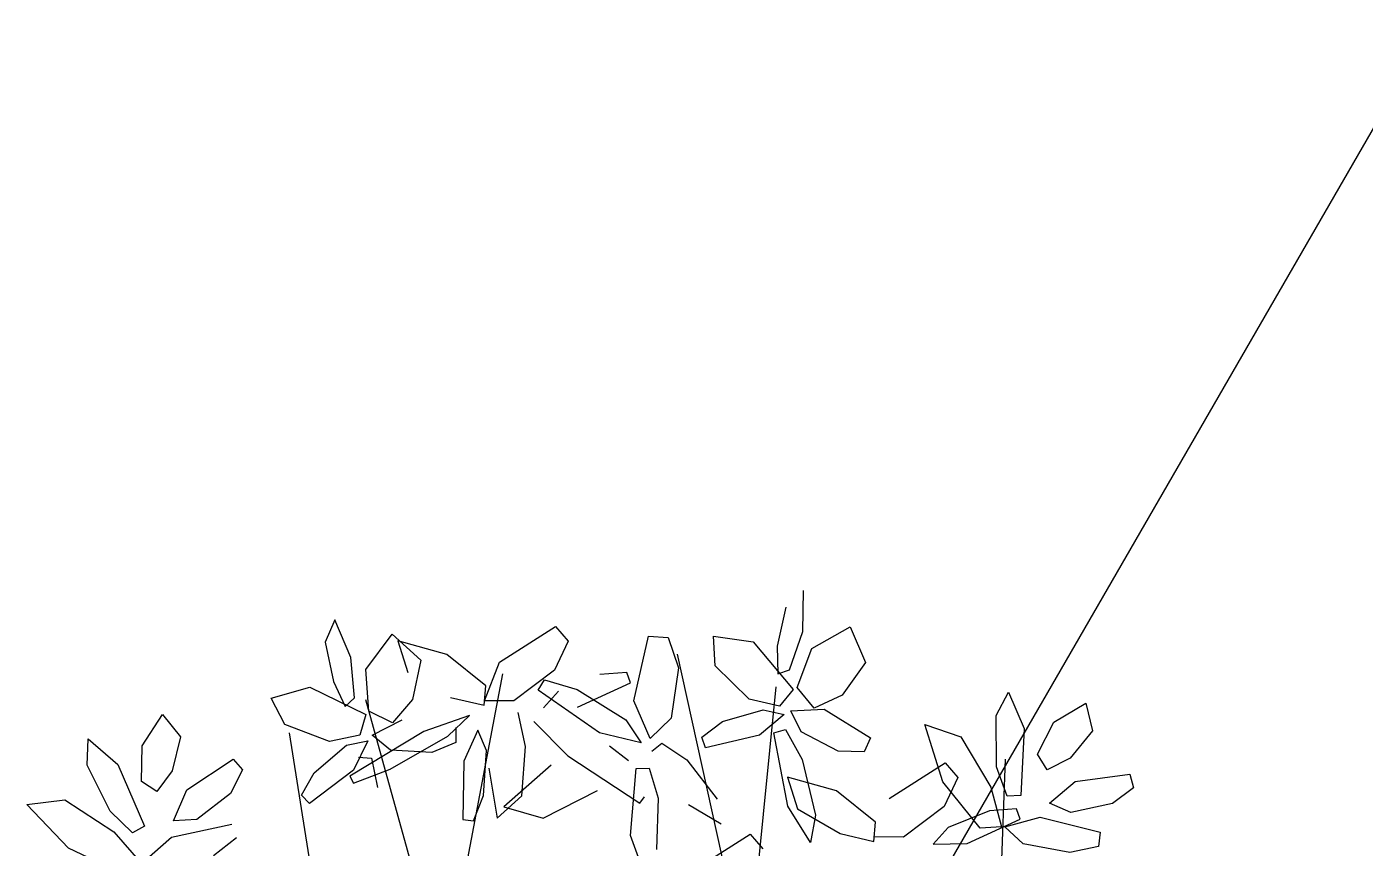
# Model space of a CAD drawing. Extents: x 8365 to 8547, y -347 to -272.
# Drawn here: x 8519.391 to 8520.532, y -322.686 to -321.986 of the extents above; entities that cross this region are included whole.
import ezdxf

# ---------------------------------------------------------------- set-up
doc = ezdxf.new("R2010")
doc.units = 0
doc.layers.get('0').update_dxf_attribs({"linetype": 'CONTINUOUS'})
doc.layers.add('1', color=7, linetype='CONTINUOUS')

msp = doc.modelspace()

# ---------------------------------------------------------------- linework, layer by layer
at = {"color": 62}
for p, q in [((8520.052, -322.5016), (8520.0527, -322.4667)), ((8520.0375, -322.4808), (8520.0303, -322.5142)), ((8519.8412, -322.4974), (8519.852, -322.5099)), ((8520.0597, -322.5162), (8520.0924, -322.4976)), ((8520.0924, -322.4976), (8520.1056, -322.528)), ((8519.852, -322.5099), (8519.8403, -322.5347)), ((8519.9081, -322.5607), (8519.9207, -322.5055)), ((8519.9207, -322.5055), (8519.9372, -322.5069)), ((8519.9372, -322.5069), (8519.9462, -322.5327)), ((8519.9775, -322.531), (8519.976, -322.5056)), ((8519.976, -322.5056), (8520.0099, -322.5104)), ((8520.0099, -322.5104), (8520.044, -322.5512)), ((8520.0409, -322.5342), (8520.052, -322.5016)), ((8520.0303, -322.5142), (8520.0307, -322.5378)), ((8520.0474, -322.5495), (8520.0597, -322.5162)), ((8519.9462, -322.5327), (8519.94, -322.5755)), ((8520.0063, -322.5594), (8519.9775, -322.531)), ((8520.0307, -322.5378), (8520.0409, -322.5342)), ((8520.1056, -322.528), (8520.0857, -322.5558)), ((8519.8318, -322.5428), (8519.8598, -322.551)), ((8519.86, -322.5662), (8519.9053, -322.5454)), ((8519.9022, -322.5367), (8519.8792, -322.5383)), ((8519.9053, -322.5454), (8519.9022, -322.5367)), ((8519.8789, -322.588), (8519.8266, -322.5518)), ((8519.8598, -322.551), (8519.9012, -322.577)), ((8520.044, -322.5512), (8520.0321, -322.5652)), ((8520.0619, -322.567), (8520.0474, -322.5495)), ((8520.0857, -322.5558), (8520.0619, -322.567)), ((8520.2169, -322.5732), (8520.2275, -322.5535)), ((8520.2275, -322.5535), (8520.2407, -322.5844)), ((8519.922, -322.5929), (8519.9081, -322.5607)), ((8519.9836, -322.5785), (8520.0183, -322.5683)), ((8520.0321, -322.5652), (8520.0063, -322.5594)), ((8520.0183, -322.5683), (8520.0363, -322.5724)), ((8520.0419, -322.5693), (8520.0703, -322.5679)), ((8520.0507, -322.5873), (8520.0419, -322.5693)), ((8520.0703, -322.5679), (8520.1097, -322.5924)), ((8520.2662, -322.579), (8520.2935, -322.5627)), ((8520.2935, -322.5627), (8520.299, -322.5864)), ((8519.8229, -322.5784), (8519.8519, -322.6077)), ((8519.9012, -322.577), (8519.9144, -322.5966)), ((8519.94, -322.5755), (8519.922, -322.5929)), ((8519.966, -322.5916), (8519.9836, -322.5785)), ((8520.0363, -322.5724), (8520.0151, -322.5901)), ((8520.1715, -322.6298), (8520.156, -322.5808)), ((8520.156, -322.5808), (8520.1868, -322.5914)), ((8520.2173, -322.6171), (8520.2169, -322.5732)), ((8520.2522, -322.6062), (8520.2662, -322.579)), ((8519.9144, -322.5966), (8519.8789, -322.588)), ((8519.9692, -322.6008), (8519.966, -322.5916)), ((8520.0151, -322.5901), (8519.9692, -322.6008)), ((8520.0274, -322.588), (8520.0374, -322.5853)), ((8520.0393, -322.6504), (8520.0274, -322.588)), ((8520.0374, -322.5853), (8520.0516, -322.6107)), ((8520.0822, -322.6037), (8520.0507, -322.5873)), ((8520.1097, -322.5924), (8520.1045, -322.6042)), ((8520.1868, -322.5914), (8520.2124, -322.6344)), ((8520.2407, -322.5844), (8520.238, -322.6415)), ((8520.299, -322.5864), (8520.28, -322.6095)), ((8519.9035, -322.6118), (8519.8874, -322.5994)), ((8519.9234, -322.6037), (8519.9319, -322.5967)), ((8519.9319, -322.5967), (8519.9533, -322.6109)), ((8520.1045, -322.6042), (8520.0822, -322.6037)), ((8519.8519, -322.6077), (8519.9133, -322.6481)), ((8519.9533, -322.6109), (8519.9791, -322.6447)), ((8520.0516, -322.6107), (8520.063, -322.6582)), ((8520.1257, -322.644), (8520.1734, -322.6135)), ((8520.1734, -322.6135), (8520.1842, -322.626)), ((8520.2605, -322.6195), (8520.2522, -322.6062)), ((8520.28, -322.6095), (8520.2605, -322.6195)), ((8519.9053, -322.6754), (8519.91, -322.6184)), ((8519.91, -322.6184), (8519.921, -322.6182)), ((8519.921, -322.6182), (8519.9287, -322.6436)), ((8520.0809, -322.6375), (8520.039, -322.6257)), ((8520.039, -322.6257), (8520.0475, -322.6528)), ((8520.1842, -322.626), (8520.1725, -322.6508)), ((8520.2264, -322.6421), (8520.2173, -322.6171)), ((8520.2842, -322.6296), (8520.331, -322.6232)), ((8520.331, -322.6232), (8520.3341, -322.635)), ((8519.8309, -322.6607), (8519.8772, -322.6372)), ((8520.2624, -322.6481), (8520.2842, -322.6296)), ((8520.3341, -322.635), (8520.3161, -322.6484)), ((8519.9133, -322.6481), (8519.9172, -322.6427)), ((8519.9287, -322.6436), (8519.9274, -322.6875)), ((8519.9825, -322.6659), (8519.9546, -322.6495)), ((8520.238, -322.6415), (8520.2264, -322.6421)), ((8520.0586, -322.6815), (8520.0393, -322.6504)), ((8520.0475, -322.6528), (8520.0839, -322.6739)), ((8520.063, -322.6582), (8520.0586, -322.6815)), ((8519.9166, -322.7067), (8519.9053, -322.6754)), ((8519.9595, -322.7048), (8520.0073, -322.6743)), ((8520.0073, -322.6743), (8520.0181, -322.6868))]:
    msp.add_line(p, q, dxfattribs=at)
at = {"color": 60}
for p, q in [((8519.6532, -322.4917), (8519.645, -322.5108)), ((8519.6667, -322.5238), (8519.6532, -322.4917)), ((8519.7934, -322.5279), (8519.8412, -322.4974)), ((8519.645, -322.5108), (8519.6521, -322.5443)), ((8519.6797, -322.5341), (8519.702, -322.5038)), ((8519.702, -322.5038), (8519.7265, -322.5262)), ((8519.7487, -322.5214), (8519.7068, -322.5095)), ((8519.7068, -322.5095), (8519.7153, -322.5367)), ((8519.6698, -322.5581), (8519.6667, -322.5238)), ((8519.7819, -322.5481), (8519.7487, -322.5214)), ((8519.6821, -322.5695), (8519.6797, -322.5341)), ((8519.7265, -322.5262), (8519.7195, -322.5597)), ((8519.7808, -322.5607), (8519.7934, -322.5279)), ((8519.8403, -322.5347), (8519.8058, -322.5608)), ((8519.6521, -322.5443), (8519.662, -322.5657)), ((8519.8266, -322.5518), (8519.8318, -322.5428)), ((8519.5989, -322.5585), (8519.6319, -322.549)), ((8519.6319, -322.549), (8519.6796, -322.5724)), ((8519.662, -322.5657), (8519.6698, -322.5581)), ((8519.7517, -322.5578), (8519.7806, -322.5645)), ((8519.7806, -322.5645), (8519.7819, -322.5481)), ((8519.8437, -322.5525), (8519.831, -322.5666)), ((8519.6106, -322.581), (8519.5989, -322.5585)), ((8519.7024, -322.5796), (8519.6821, -322.5695)), ((8519.7195, -322.5597), (8519.7024, -322.5796)), ((8519.8058, -322.5608), (8519.7808, -322.5607)), ((8519.4888, -322.599), (8519.5062, -322.5724)), ((8519.5062, -322.5724), (8519.5215, -322.5913)), ((8519.6485, -322.5953), (8519.6106, -322.581)), ((8519.6796, -322.5724), (8519.6744, -322.59)), ((8519.6851, -322.5899), (8519.7105, -322.577)), ((8519.7679, -322.5733), (8519.729, -322.5869)), ((8519.7495, -322.591), (8519.7679, -322.5733)), ((8519.8158, -322.5996), (8519.8095, -322.5707)), ((8519.5215, -322.5913), (8519.5145, -322.6204)), ((8519.6744, -322.59), (8519.6485, -322.5953)), ((8519.729, -322.5869), (8519.666, -322.6249)), ((8519.7005, -322.6027), (8519.6851, -322.5899)), ((8519.7002, -322.6191), (8519.7495, -322.591)), ((8519.7564, -322.5834), (8519.7564, -322.5962)), ((8519.775, -322.5857), (8519.763, -322.6121)), ((8519.7824, -322.6032), (8519.775, -322.5857)), ((8519.4419, -322.6155), (8519.4428, -322.5931)), ((8519.4428, -322.5931), (8519.4682, -322.615)), ((8519.4882, -322.6296), (8519.4888, -322.599)), ((8519.6356, -322.622), (8519.6631, -322.5985)), ((8519.6631, -322.5985), (8519.6812, -322.5949)), ((8519.6812, -322.5949), (8519.669, -322.6198)), ((8519.7359, -322.6049), (8519.7005, -322.6027)), ((8519.7564, -322.5962), (8519.7359, -322.6049)), ((8519.7799, -322.6415), (8519.7824, -322.6032)), ((8519.8125, -322.6416), (8519.8158, -322.5996)), ((8519.4682, -322.615), (8519.4908, -322.6676)), ((8519.5271, -322.6367), (8519.5664, -322.6104)), ((8519.5664, -322.6104), (8519.5744, -322.6196)), ((8519.6733, -322.6087), (8519.6843, -322.6096)), ((8519.6843, -322.6096), (8519.6896, -322.6347)), ((8519.763, -322.6121), (8519.7623, -322.6619)), ((8519.4615, -322.6548), (8519.4419, -322.6155)), ((8519.5145, -322.6204), (8519.5015, -322.638)), ((8519.5744, -322.6196), (8519.5641, -322.6396)), ((8519.6248, -322.6411), (8519.6356, -322.622)), ((8519.669, -322.6198), (8519.6315, -322.6482)), ((8519.666, -322.6249), (8519.6692, -322.6308)), ((8519.6692, -322.6308), (8519.7002, -322.6191)), ((8519.7843, -322.6181), (8519.7916, -322.6609)), ((8519.8375, -322.6157), (8519.7972, -322.651)), ((8519.5015, -322.638), (8519.4882, -322.6296)), ((8519.5157, -322.6629), (8519.5271, -322.6367)), ((8519.3905, -322.649), (8519.4229, -322.645)), ((8519.426, -322.6863), (8519.3905, -322.649)), ((8519.4229, -322.645), (8519.4647, -322.6725)), ((8519.5641, -322.6396), (8519.5355, -322.6618)), ((8519.6315, -322.6482), (8519.6248, -322.6411)), ((8519.7714, -322.6629), (8519.7799, -322.6415)), ((8519.7916, -322.6609), (8519.8125, -322.6416)), ((8519.4807, -322.6733), (8519.4615, -322.6548)), ((8519.7972, -322.651), (8519.8309, -322.6607)), ((8519.4908, -322.6676), (8519.4807, -322.6733)), ((8519.5138, -322.6769), (8519.5654, -322.6659)), ((8519.5355, -322.6618), (8519.5157, -322.6629)), ((8519.7623, -322.6619), (8519.7714, -322.6629)), ((8519.4647, -322.6725), (8519.4877, -322.6989)), ((8519.4902, -322.6977), (8519.5138, -322.6769)), ((8519.5692, -322.6775), (8519.5497, -322.6928)), ((8519.4717, -322.7078), (8519.426, -322.6863))]:
    msp.add_line(p, q, dxfattribs=at)
at = {"color": 44}
for p, q in [((8520.0526, -323.0075), (8519.9454, -322.5209)), ((8519.717, -322.9571), (8519.7963, -322.5377)), ((8520.006, -322.7838), (8520.0293, -322.5489)), ((8519.7403, -322.7782), (8519.6797, -322.56)), ((8519.6658, -322.9124), (8519.6145, -322.588)), ((8520.2198, -322.7487), (8520.225, -322.6104))]:
    msp.add_line(p, q, dxfattribs=at)
at = {"color": 64}
for p, q in [((8520.1141, -322.6642), (8520.0809, -322.6375)), ((8520.2032, -322.6693), (8520.1715, -322.6298)), ((8520.2124, -322.6344), (8520.2215, -322.6682)), ((8520.2807, -322.6558), (8520.2624, -322.6481)), ((8520.3161, -322.6484), (8520.2807, -322.6558)), ((8520.1725, -322.6508), (8520.138, -322.6769)), ((8520.2114, -322.6544), (8520.1759, -322.6686)), ((8520.2344, -322.6528), (8520.2114, -322.6544)), ((8520.2243, -322.6682), (8520.2546, -322.6599)), ((8520.2375, -322.6615), (8520.2344, -322.6528)), ((8520.2546, -322.6599), (8520.3057, -322.6727)), ((8520.1128, -322.6806), (8520.1141, -322.6642)), ((8520.1759, -322.6686), (8520.1632, -322.6828)), ((8520.1922, -322.6823), (8520.2375, -322.6615)), ((8520.2215, -322.6682), (8520.2032, -322.6693)), ((8520.2401, -322.6826), (8520.2243, -322.6682)), ((8520.0839, -322.6739), (8520.1128, -322.6806)), ((8520.138, -322.6769), (8520.113, -322.6768)), ((8520.1632, -322.6828), (8520.1922, -322.6823)), ((8520.2798, -322.6899), (8520.2401, -322.6826)), ((8520.3057, -322.6727), (8520.3041, -322.6848)), ((8520.3041, -322.6848), (8520.2798, -322.6899))]:
    msp.add_line(p, q, dxfattribs=at)
at = {"layer": '1', "color": 1, "linetype": 'CONTINUOUS'}
msp.add_line((8519.7991, -323.3537), (8520.9102, -321.4291), dxfattribs=at)

doc.saveas('drawing.dxf')
